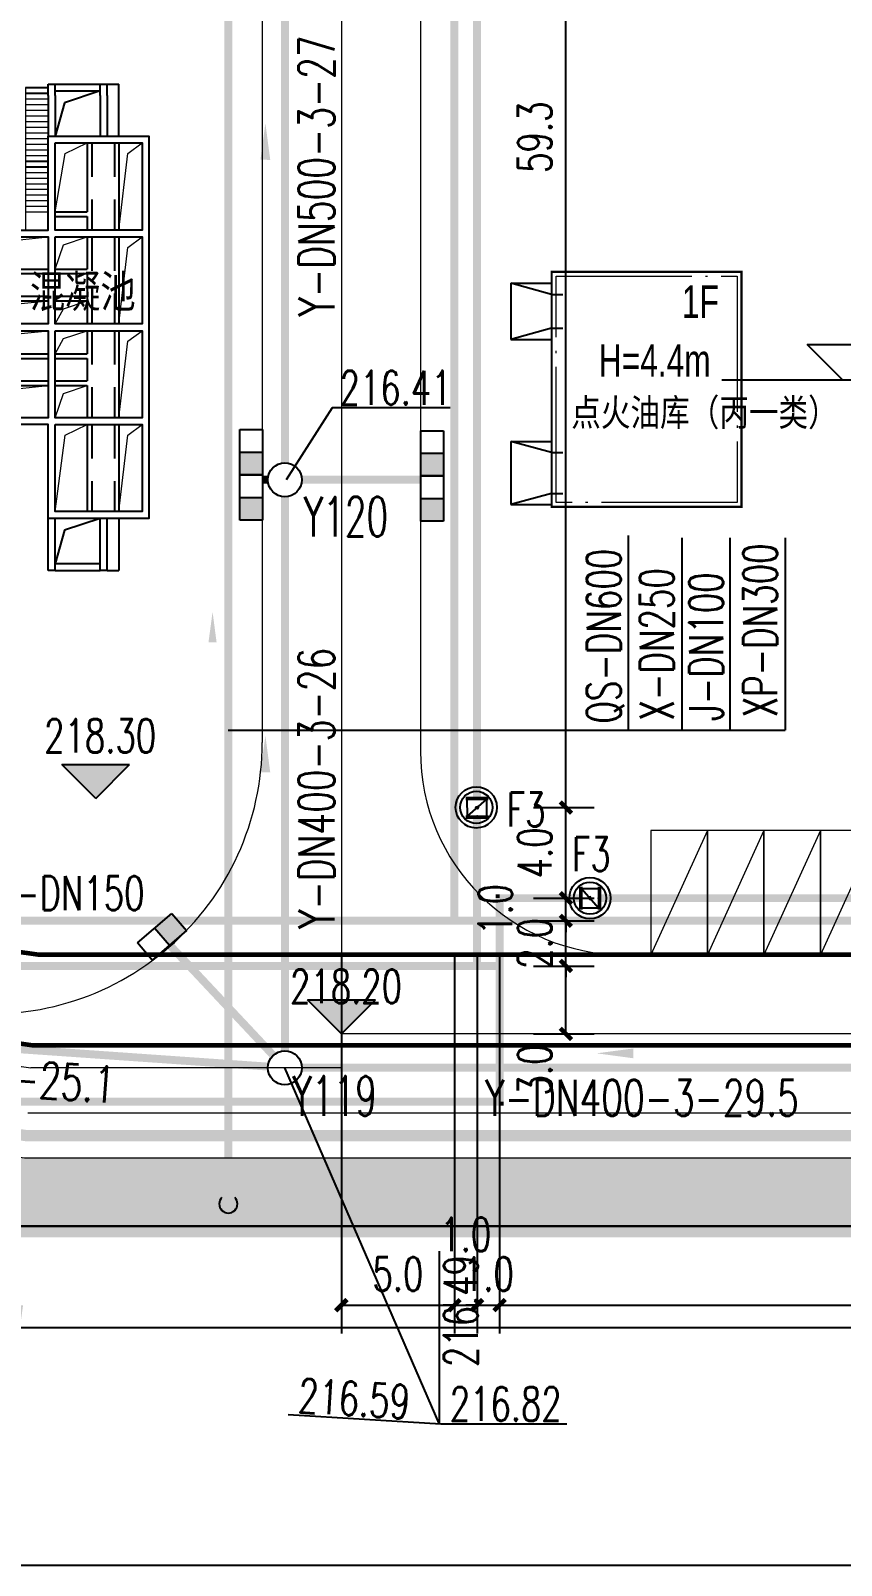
# Model space of a CAD drawing. Header units: metres. Extents: x 497246 to 997717, y 2998582 to 5998198.
# Drawn here: x 497678.2 to 497714, y 2998886.3 to 2998954.2 of the extents above; entities that cross this region are included whole.
import ezdxf
from ezdxf.enums import TextEntityAlignment as Align

# ---------------------------------------------------------------- set-up
doc = ezdxf.new("R2010")
doc.units = ezdxf.units.M
doc.header["$LTSCALE"] = 1000
for name, pattern in [('ACAD_ISO05W100', [34, 24, -3, 0.5, -3, 0.5, -3]), ('CONTINOUS', [0]), ('DASH', [0.35, 0.25, -0.1]), ('DASHDOT', [1, 0.5, -0.25, 0, -0.25]), ('DASHED', [19.05, 12.7, -6.35]), ('DOTE', [2.42, 2, -0.2, 0.02, -0.2]), ('L2', [5, 3, -2]), ('PHANTOM2', [31.75, 15.875, -3.175, 3.175, -3.175, 3.175, -3.175]), ('虚线', [2, 1, -1])]:
    doc.linetypes.add(name, pattern=pattern)
doc.layers.get('0').update_dxf_attribs({"linetype": 'CONTINUOUS'})
doc.layers.get('Defpoints').update_dxf_attribs({"linetype": 'CONTINUOUS'})
for name, color, linetype in [('0-设计车行道边线', 5, 'CONTINUOUS'), ('BEAM', 4, 'DASHED'), ('DIM', 3, 'CONTINUOUS'), ('DIM_ELEV', 3, 'CONTINUOUS'), ('EQUIP_给水', 30, 'CONTINUOUS'), ('PIPE-消防', 1, 'CONTINUOUS'), ('PIPE-给水', 3, 'CONTINUOUS'), ('PIPE-雨水', 4, 'CONTINUOUS'), ('PUB_TEXT', 7, 'CONTINUOUS'), ('RD-中线', 1, 'DASHDOT'), ('RD-侧石线', 5, 'CONTINUOUS'), ('RD-红线', 7, 'CONTINUOUS'), ('TEXT_雨水', 7, 'CONTINUOUS'), ('TWT_DIM', 3, 'CONTINUOUS'), ('TWT_雨水口', 4, 'CONTINUOUS'), ('VALVE_喷淋', 7, 'CONTINUOUS'), ('WELL_雨水', 4, 'CONTINUOUS'), ('剪力墙', 60, 'CONTINUOUS'), ('围墙', 6, 'FENCELINE2'), ('图例层', 7, 'CONTINUOUS'), ('建筑', 7, 'CONTINUOUS'), ('建筑门坡散水', 9, 'CONTINUOUS'), ('挡墙护坡', 5, 'CONTINUOUS'), ('文字', 255, 'CONTINUOUS'), ('用地边界', 7, 'CONTINUOUS'), ('红线', 1, 'PHANTOM2'), ('雨水标注', 100, 'CONTINUOUS')]:
    doc.layers.add(name, color=color, linetype=linetype)
for name, color, linetype, lineweight in [('1_RO_规划停车位', 35, 'CONTINUOUS', 13), ('2', 6, '虚线', 18), ('T停车位', 35, 'CONTINUOUS', 13), ('构筑物', 161, 'CONTINUOUS', 15), ('道路', 4, 'CONTINUOUS', 15), ('道路中线', 1, 'DOTE', 13)]:
    doc.layers.add(name, color=color, linetype=linetype, lineweight=lineweight)
doc.layers.add('建筑轴线', color=1, linetype='DOTE', lineweight=15, plot=False)
doc.styles.add('-黑体', font='simhei.ttf', dxfattribs={"width": 0.8})
doc.styles.add('_TCH_DIM', font='SIMPLEX', dxfattribs={"bigfont": 'GBCBIG'})
doc.styles.add('_TCH_DIM_T3', font='SIMPLEX', dxfattribs={"width": 0.705882, "bigfont": 'GBCBIG'})
doc.styles.add('_TWT_WELL', font='SIMPLEX', dxfattribs={"width": 0.8, "height": 3.5, "bigfont": 'HZTXT'})
doc.styles.add('HZTXT', font='txt', dxfattribs={"width": 0.7, "bigfont": 'HZTXT'})
doc.styles.get("Standard").update_dxf_attribs({"font": 'rs.shx', "bigfont": 'hztxt.shx'})
doc.styles.add('TG_LINETYPE', font='SIMPLEX', dxfattribs={"width": 0.8, "height": 3, "bigfont": 'HZTXT'})
doc.styles.add('亨利项目总图布置_2022_8_8_t3--03$0$亨利项目总图布置_2022_8_8_t3--02$0$CEC', font='ARIALN.TTF')
doc.linetypes.add('FENCELINE2', pattern='A,6.35,-2.54,[132,ltypeshp.shx,S=2.54,R=0,X=-2.54,Y=0],-2.54,25.4', length=36.83)
doc.linetypes.add('TG_J', pattern='A,2,-0.3,["J",TG_LINETYPE,S=0.1,R=0,X=-0.23,Y=-0.15],0', length=2.3)
doc.linetypes.add('TG_QS', pattern='A,3,-0.6,["QS",TG_LINETYPE,S=0.1,R=0,X=-0.52,Y=-0.15],0', length=3.6)
doc.linetypes.add('TG_X', pattern='A,3,-0.3,["X",TG_LINETYPE,S=0.1,R=0,X=-0.23,Y=-0.15],0', length=3.3)
doc.linetypes.add('TG_XP', pattern='A,3,-0.6,["XP",TG_LINETYPE,S=0.1,R=0,X=-0.6,Y=-0.2],0', length=3.6)
doc.linetypes.add('TG_Y', pattern='A,2,-0.3,["Y",TG_LINETYPE,S=0.1,R=0,X=-0.23,Y=-0.15],0', length=2.3)
doc.dimstyles.new('_TWT_ARCH&&1', dxfattribs={"dimtxt": 1.4875, "dimasz": 0.5, "dimexe": 1.25, "dimexo": 1.5, "dimgap": 0.63125, "dimtad": 1, "dimdec": 1, "dimzin": 0, "dimdsep": 46, "dimtxsty": '_TCH_DIM_T3', "dimblk": 'ARCHTICK', "dimcen": 0.09, "dimclrt": 7, "dimazin": 2, "dimtfac": 1, "dimtdec": 1, "dimtix": 1, "dimtmove": 2, "dimatfit": 3, "dimfxl": 1, "dimtolj": 1, "dimtzin": 0, "dimarcsym": 0})

# ---------------------------------------------------------------- blocks, each defined once
blk = doc.blocks.new('56YVFBNE345GH')
at = {"layer": '2'}
blk.add_line((975075, 4699), (976723, 4699), dxfattribs=at)
at = {"layer": 'BEAM', "linetype": 'CONTINOUS'}
for p, q in [((969308, 26199), (971308, 26199)), ((971908, 26499), (975908, 26499)), ((971908, 25899), (975908, 25899)), ((969308, 25699), (971308, 25699)), ((971308, 25499), (971308, 21899)), ((971908, 25499), (971908, 21899)), ((975908, 25499), (975908, 21899)), ((976508, 25499), (976508, 21899)), ((974758, 21299), (974758, 15199)), ((977558, 21299), (977558, 13599)), ((969308, 19699), (971308, 19699)), ((969308, 19199), (971308, 19199)), ((971908, 15199), (974758, 15199)), ((974758, 12999), (974758, 10149)), ((977558, 12999), (977558, 5299)), ((963608, 10149), (971308, 10149)), ((971908, 10149), (974758, 10149)), ((963608, 7349), (971308, 7349)), ((971908, 7349), (974758, 7349)), ((974758, 7349), (974758, 5299)), ((974758, 4699), (974758, 2649)), ((977558, 4699), (977558, -3001)), ((963608, 2649), (971308, 2649)), ((971908, 2649), (974758, 2649)), ((963608, -151), (971308, -151)), ((971908, -151), (974758, -151)), ((974758, -151), (974758, -3001)), ((974758, -3601), (974758, -11301)), ((977558, -3601), (977558, -11301)), ((971308, -15501), (971308, -11901)), ((971908, -15501), (971908, -11901)), ((975908, -15501), (975908, -11901)), ((976508, -15501), (976508, -11901)), ((971908, -15901), (975908, -15901)), ((971908, -16501), (975908, -16501))]:
    blk.add_line(p, q, dxfattribs=at)
at = {"layer": 'BEAM', "linetype": 'L2'}
for p, q in [((975158, 21299), (975158, 13599)), ((977158, 21299), (977158, 13599)), ((971908, 14799), (974758, 14799)), ((974758, 14799), (974758, 13599)), ((975158, 12999), (975158, 5299)), ((977158, 12999), (977158, 5299)), ((963608, 9749), (971308, 9749)), ((971908, 9749), (974758, 9749)), ((974758, 9749), (974758, 7749)), ((963608, 7749), (971308, 7749)), ((971908, 7749), (974758, 7749)), ((975158, 4699), (975158, -3001)), ((977158, 4699), (977158, -3001)), ((963608, 2249), (971308, 2249)), ((971908, 2249), (974758, 2249)), ((974758, 2249), (974758, 249)), ((963608, 249), (971308, 249)), ((971908, 249), (974758, 249)), ((975158, -3601), (975158, -11301)), ((977158, -3601), (977158, -11301))]:
    blk.add_line(p, q, dxfattribs=at)
at = {"layer": 'DIM', "color": 3, "linetype": 'Continuous'}
for p, q in [((975908, 25899), (972751, 24861)), ((972751, 24861), (971908, 21899)), ((975908, -11901), (972751, -12939)), ((972751, -12939), (971908, -15901))]:
    blk.add_line(p, q, dxfattribs=at)
at = {"layer": 'DIM', "color": 2, "linetype": 'Continuous'}
for p, q in [((976508, 26499), (977558, 26499)), ((977558, 21899), (977558, 26499)), ((977558, -11901), (977558, -16501)), ((976508, -16501), (977558, -16501))]:
    blk.add_line(p, q, dxfattribs=at)
at = {"layer": 'DIM', "color": 3, "linetype": 'Continuous'}
for points in [[(971308, 21899), (980208, 21899), (980208, -11901), (971308, -11901), (971308, -3601), (963008, -3601), (963008, 13599), (971308, 13599)], [(971908, 21299), (979608, 21299), (979608, 13599), (971908, 13599)], [(963608, 12999), (971308, 12999), (971308, 5299), (963608, 5299)], [(971908, 12999), (979608, 12999), (979608, 5299), (971908, 5299)], [(963608, 4699), (971308, 4699), (971308, -3001), (963608, -3001)], [(971908, 4699), (979608, 4699), (979608, -3001), (971908, -3001)], [(971908, -3601), (979608, -3601), (979608, -11301), (971908, -11301)]]:
    blk.add_lwpolyline(points, close=True, dxfattribs=at)
at = {"layer": '剪力墙', "color": 3}
for p, q in [((971308, 25499), (971308, 26499)), ((971308, 26499), (971908, 26499)), ((971908, 25499), (971908, 26499)), ((975908, 25499), (975908, 26499)), ((975908, 26499), (976508, 26499)), ((976508, 25499), (976508, 26499)), ((971308, -16501), (971308, -15501)), ((971908, -16501), (971908, -15501)), ((975908, -16501), (975908, -15501)), ((976508, -16501), (976508, -15501)), ((971908, -16501), (971308, -16501)), ((976508, -16501), (975908, -16501))]:
    blk.add_line(p, q, dxfattribs=at)
at = {"layer": '构筑物'}
for p, q in [((969308, 26199), (969308, 13599)), ((969308, 25199), (971308, 25199)), ((969308, 24699), (971308, 24699)), ((969308, 24199), (971308, 24199)), ((969308, 23699), (971308, 23699)), ((969308, 23199), (971308, 23199)), ((969308, 22699), (971308, 22699)), ((969308, 22199), (971308, 22199)), ((971308, 21899), (971308, 20032)), ((969308, 21699), (971308, 21699)), ((969308, 21199), (971308, 21199)), ((969308, 20699), (971308, 20699)), ((969308, 20199), (971308, 20199)), ((971308, 13599), (971308, 20032)), ((969308, 18699), (971308, 18699)), ((969308, 18199), (971308, 18199)), ((969308, 17699), (971308, 17699)), ((969308, 17199), (971308, 17199)), ((969308, 16699), (971308, 16699)), ((969308, 16199), (971308, 16199)), ((969308, 15699), (971308, 15699)), ((969308, 15199), (971308, 15199)), ((969308, 15199), (971308, 15199)), ((963008, -3601), (963008, 5299)), ((974758, 4699), (977558, 4699)), ((971908, 1479), (971908, -166)), ((971308, -3601), (963008, -3601)), ((969308, -3601), (971308, -3601)), ((969408, -3601), (971308, -3601)), ((971308, -11901), (971308, -3601)), ((980208, -11901), (971308, -11901))]:
    blk.add_line(p, q, dxfattribs=at)
at = {"layer": '构筑物', "color": 7}
for p, q in [((972791, 20357), (974758, 21299)), ((978358, 20357), (979608, 21299)), ((971908, 15199), (972791, 20357)), ((977558, 13599), (978358, 20357)), ((963608, 10149), (964369, 12294)), ((964369, 12294), (971308, 12999)), ((971908, 10149), (972669, 12294)), ((972669, 12294), (974758, 12999)), ((978358, 12057), (979608, 12999)), ((977558, 5299), (978358, 12057)), ((964369, 6644), (971308, 7349)), ((972669, 6644), (974758, 7349)), ((963608, 5299), (964369, 6644)), ((971908, 5299), (972669, 6644)), ((964369, 3994), (971308, 4699)), ((972669, 3994), (974758, 4699)), ((978358, 3757), (979608, 4699)), ((963608, 2649), (964369, 3994)), ((971908, 2649), (972669, 3994)), ((977558, -3001), (978358, 3757)), ((963608, -3001), (964369, -856)), ((964369, -856), (971308, -151)), ((971908, -3001), (972669, -856)), ((972669, -856), (974758, -151)), ((972791, -4543), (974758, -3601)), ((978358, -4543), (979608, -3601)), ((971908, -11301), (972791, -4543)), ((977558, -11301), (978358, -4543))]:
    blk.add_line(p, q, dxfattribs=at)
at = {"layer": '构筑物'}
blk.add_lwpolyline([(971308, 13599), (963008, 13599), (963008, 4699)], dxfattribs=at)
blk = doc.blocks.new('chewei')
at = {"layer": '1_RO_规划停车位'}
blk.add_line((152.979, -11.011), (155.479, -16.511), dxfattribs=at)
blk.add_lwpolyline([(152.979, -11.011), (155.479, -11.011), (155.479, -16.511), (152.979, -16.511)], close=True, dxfattribs=at)
blk = doc.blocks.new('$VALVE$00000316')
for p, q in [((-125, 72), (125, -72)), ((-125, 72), (-125, -72)), ((-125, 72), (125, 72)), ((125, 72), (125, -72)), ((-125, -72), (125, -72))]:
    blk.add_line(p, q)
at = {"const_width": 21.1}
blk.add_lwpolyline([(-11, 0, 1), (11, 0, 1)], format="xyb", close=True, dxfattribs=at)
for p in [(-125, 0), (125, 0)]:
    blk.add_point(p)
at = {"color": 7, "flags": 9}
for tag in ['XSIZE', 'YSIZE']:
    blk.add_attdef(tag, (0, 0), '', height=0.5, dxfattribs=at)
blk = doc.blocks.new('_ArchTick')
at = {"color": 0, "linetype": 'ByBlock', "const_width": 0.4}
blk.add_lwpolyline([(-0.5, -0.5), (0.5, 0.5)], dxfattribs=at)
blk = doc.blocks.new('*D427')
at = {"layer": 'Defpoints', "color": 0, "transparency": 16777216}
for p in [(497698.917, 2998912.833), (497701.847, 2998912.833), (497698.917, 2998909.833)]:
    blk.add_point(p, dxfattribs=at)
at = {"layer": 'TWT_DIM', "color": 0, "lineweight": -2, "transparency": 16777216}
for p, q in [((497700.417, 2998912.833), (497703.097, 2998912.833)), ((497701.847, 2998909.833), (497701.847, 2998912.833)), ((497700.417, 2998909.833), (497703.097, 2998909.833))]:
    blk.add_line(p, q, dxfattribs=at)
at = {"layer": 'TWT_DIM', "color": 0, "lineweight": -2, "transparency": 16777216, "xscale": 0.5, "yscale": 0.5, "zscale": 0.5}
for p, rotation in [((497701.847, 2998912.833), 90), ((497701.847, 2998909.833), 270)]:
    blk.add_blockref('_ArchTick', p, dxfattribs=dict(at, rotation=rotation))
at = {"layer": 'TWT_DIM', "color": 7, "transparency": 16777216, "insert": (497700.472, 2998908.233), "char_height": 1.4875, "attachment_point": 5, "rotation": 90, "style": '_TCH_DIM_T3'}
blk.add_mtext('\\A1;3.0', dxfattribs=at)
blk = doc.blocks.new('*D428')
at = {"layer": 'Defpoints', "color": 0, "transparency": 16777216}
for p in [(497698.917, 2998914.833), (497701.847, 2998914.833), (497698.917, 2998912.833)]:
    blk.add_point(p, dxfattribs=at)
at = {"layer": 'TWT_DIM', "color": 0, "lineweight": -2, "transparency": 16777216}
for p, q in [((497701.847, 2998914.833), (497701.847, 2998915.333)), ((497700.417, 2998914.833), (497703.097, 2998914.833)), ((497701.847, 2998912.833), (497701.847, 2998914.833)), ((497700.417, 2998912.833), (497703.097, 2998912.833)), ((497701.847, 2998912.833), (497701.847, 2998912.333))]:
    blk.add_line(p, q, dxfattribs=at)
at = {"layer": 'TWT_DIM', "color": 0, "lineweight": -2, "transparency": 16777216, "xscale": 0.5, "yscale": 0.5, "zscale": 0.5}
for p, rotation in [((497701.847, 2998914.833), 270), ((497701.847, 2998912.833), 90)]:
    blk.add_blockref('_ArchTick', p, dxfattribs=dict(at, rotation=rotation))
at = {"layer": 'TWT_DIM', "color": 7, "transparency": 16777216, "insert": (497700.472, 2998913.833), "char_height": 1.4875, "attachment_point": 5, "rotation": 90, "style": '_TCH_DIM_T3'}
blk.add_mtext('\\A1;2.0', dxfattribs=at)
blk = doc.blocks.new('*D429')
at = {"layer": 'Defpoints', "color": 0, "transparency": 16777216}
for p in [(497698.917, 2998915.833), (497701.847, 2998915.833), (497698.917, 2998914.833)]:
    blk.add_point(p, dxfattribs=at)
at = {"layer": 'TWT_DIM', "color": 0, "lineweight": -2, "transparency": 16777216}
for p, q in [((497700.417, 2998915.833), (497703.097, 2998915.833)), ((497701.847, 2998915.833), (497701.847, 2998916.333)), ((497701.847, 2998914.833), (497701.847, 2998915.833)), ((497700.417, 2998914.833), (497703.097, 2998914.833)), ((497701.847, 2998914.833), (497701.847, 2998914.333))]:
    blk.add_line(p, q, dxfattribs=at)
at = {"layer": 'TWT_DIM', "color": 0, "lineweight": -2, "transparency": 16777216, "xscale": 0.5, "yscale": 0.5, "zscale": 0.5}
for p, rotation in [((497701.847, 2998915.833), 270), ((497701.847, 2998914.833), 90)]:
    blk.add_blockref('_ArchTick', p, dxfattribs=dict(at, rotation=rotation))
at = {"layer": 'TWT_DIM', "color": 7, "transparency": 16777216, "insert": (497698.722, 2998915.333), "char_height": 1.4875, "attachment_point": 5, "rotation": 90, "style": '_TCH_DIM_T3'}
blk.add_mtext('\\A1;1.0', dxfattribs=at)
blk = doc.blocks.new('*D430')
at = {"layer": 'Defpoints', "color": 0, "transparency": 16777216}
for p in [(497698.917, 2998919.835), (497701.847, 2998919.835), (497698.917, 2998915.833)]:
    blk.add_point(p, dxfattribs=at)
at = {"layer": 'TWT_DIM', "color": 0, "lineweight": -2, "transparency": 16777216}
for p, q in [((497700.417, 2998919.835), (497703.097, 2998919.835)), ((497701.847, 2998915.833), (497701.847, 2998919.835)), ((497700.417, 2998915.833), (497703.097, 2998915.833))]:
    blk.add_line(p, q, dxfattribs=at)
at = {"layer": 'TWT_DIM', "color": 0, "lineweight": -2, "transparency": 16777216, "xscale": 0.5, "yscale": 0.5, "zscale": 0.5}
for p, rotation in [((497701.847, 2998919.835), 90), ((497701.847, 2998915.833), 270)]:
    blk.add_blockref('_ArchTick', p, dxfattribs=dict(at, rotation=rotation))
at = {"layer": 'TWT_DIM', "color": 7, "transparency": 16777216, "insert": (497700.472, 2998917.834), "char_height": 1.4875, "attachment_point": 5, "rotation": 90, "style": '_TCH_DIM_T3'}
blk.add_mtext('\\A1;4.0', dxfattribs=at)
blk = doc.blocks.new('*D431')
at = {"layer": 'Defpoints', "color": 0, "transparency": 16777216}
for p in [(497698.917, 2998979.13), (497701.847, 2998979.13), (497698.917, 2998919.835)]:
    blk.add_point(p, dxfattribs=at)
at = {"layer": 'TWT_DIM', "color": 0, "lineweight": -2, "transparency": 16777216}
for p, q in [((497700.417, 2998979.13), (497703.097, 2998979.13)), ((497701.847, 2998919.835), (497701.847, 2998979.13)), ((497700.417, 2998919.835), (497703.097, 2998919.835))]:
    blk.add_line(p, q, dxfattribs=at)
at = {"layer": 'TWT_DIM', "color": 0, "lineweight": -2, "transparency": 16777216, "xscale": 0.5, "yscale": 0.5, "zscale": 0.5}
for p, rotation in [((497701.847, 2998979.13), 90), ((497701.847, 2998919.835), 270)]:
    blk.add_blockref('_ArchTick', p, dxfattribs=dict(at, rotation=rotation))
at = {"layer": 'TWT_DIM', "color": 7, "transparency": 16777216, "insert": (497700.472, 2998949.483), "char_height": 1.4875, "attachment_point": 5, "rotation": 90, "style": '_TCH_DIM_T3'}
blk.add_mtext('\\A1;59.3', dxfattribs=at)
blk = doc.blocks.new('*D441')
at = {"layer": 'Defpoints', "color": 0, "transparency": 16777216}
for p in [(497698.917, 2998914.833), (497746.708, 2998914.833), (497746.708, 2998897.837)]:
    blk.add_point(p, dxfattribs=at)
at = {"layer": 'TWT_DIM', "color": 0, "lineweight": -2, "transparency": 16777216}
for p, q in [((497698.917, 2998913.333), (497698.917, 2998896.587)), ((497746.708, 2998913.333), (497746.708, 2998896.587)), ((497698.917, 2998897.837), (497746.708, 2998897.837))]:
    blk.add_line(p, q, dxfattribs=at)
at = {"layer": 'TWT_DIM', "color": 0, "lineweight": -2, "transparency": 16777216, "xscale": 0.5, "yscale": 0.5, "zscale": 0.5, "rotation": 180}
blk.add_blockref('_ArchTick', (497698.917, 2998897.837), dxfattribs=at)
at = {"layer": 'TWT_DIM', "color": 0, "lineweight": -2, "transparency": 16777216, "xscale": 0.5, "yscale": 0.5, "zscale": 0.5}
blk.add_blockref('_ArchTick', (497746.708, 2998897.837), dxfattribs=at)
at = {"layer": 'TWT_DIM', "color": 7, "transparency": 16777216, "insert": (497722.813, 2998899.212), "char_height": 1.4875, "attachment_point": 5, "style": '_TCH_DIM_T3'}
blk.add_mtext('\\A1;47.8', dxfattribs=at)
blk = doc.blocks.new('*D442')
at = {"layer": 'Defpoints', "color": 0, "transparency": 16777216}
for p in [(497697.917, 2998914.833), (497698.917, 2998914.833), (497698.917, 2998897.837)]:
    blk.add_point(p, dxfattribs=at)
at = {"layer": 'TWT_DIM', "color": 0, "lineweight": -2, "transparency": 16777216}
for p, q in [((497697.917, 2998913.333), (497697.917, 2998896.587)), ((497698.917, 2998913.333), (497698.917, 2998896.587)), ((497697.917, 2998897.837), (497697.417, 2998897.837)), ((497697.917, 2998897.837), (497698.917, 2998897.837)), ((497698.917, 2998897.837), (497699.417, 2998897.837))]:
    blk.add_line(p, q, dxfattribs=at)
at = {"layer": 'TWT_DIM', "color": 0, "lineweight": -2, "transparency": 16777216, "xscale": 0.5, "yscale": 0.5, "zscale": 0.5}
blk.add_blockref('_ArchTick', (497697.917, 2998897.837), dxfattribs=at)
at = {"layer": 'TWT_DIM', "color": 0, "lineweight": -2, "transparency": 16777216, "xscale": 0.5, "yscale": 0.5, "zscale": 0.5, "rotation": 180}
blk.add_blockref('_ArchTick', (497698.917, 2998897.837), dxfattribs=at)
at = {"layer": 'TWT_DIM', "color": 7, "transparency": 16777216, "insert": (497698.417, 2998899.212), "char_height": 1.4875, "attachment_point": 5, "style": '_TCH_DIM_T3'}
blk.add_mtext('\\A1;1.0', dxfattribs=at)
blk = doc.blocks.new('*D443')
at = {"layer": 'Defpoints', "color": 0, "transparency": 16777216}
for p in [(497696.915, 2998914.833), (497697.917, 2998914.833), (497697.917, 2998897.837)]:
    blk.add_point(p, dxfattribs=at)
at = {"layer": 'TWT_DIM', "color": 0, "lineweight": -2, "transparency": 16777216}
for p, q in [((497696.915, 2998913.333), (497696.915, 2998896.587)), ((497697.917, 2998913.333), (497697.917, 2998896.587)), ((497696.915, 2998897.837), (497696.415, 2998897.837)), ((497696.915, 2998897.837), (497697.917, 2998897.837)), ((497697.917, 2998897.837), (497698.417, 2998897.837))]:
    blk.add_line(p, q, dxfattribs=at)
at = {"layer": 'TWT_DIM', "color": 0, "lineweight": -2, "transparency": 16777216, "xscale": 0.5, "yscale": 0.5, "zscale": 0.5}
blk.add_blockref('_ArchTick', (497696.915, 2998897.837), dxfattribs=at)
at = {"layer": 'TWT_DIM', "color": 0, "lineweight": -2, "transparency": 16777216, "xscale": 0.5, "yscale": 0.5, "zscale": 0.5, "rotation": 180}
blk.add_blockref('_ArchTick', (497697.917, 2998897.837), dxfattribs=at)
at = {"layer": 'TWT_DIM', "color": 7, "transparency": 16777216, "insert": (497697.416, 2998900.962), "char_height": 1.4875, "attachment_point": 5, "style": '_TCH_DIM_T3'}
blk.add_mtext('\\A1;1.0', dxfattribs=at)
blk = doc.blocks.new('*D444')
at = {"layer": 'Defpoints', "color": 0, "transparency": 16777216}
for p in [(497691.915, 2998914.833), (497696.915, 2998914.833), (497696.915, 2998897.837)]:
    blk.add_point(p, dxfattribs=at)
at = {"layer": 'TWT_DIM', "color": 0, "lineweight": -2, "transparency": 16777216}
for p, q in [((497691.915, 2998913.333), (497691.915, 2998896.587)), ((497696.915, 2998913.333), (497696.915, 2998896.587)), ((497691.915, 2998897.837), (497696.915, 2998897.837))]:
    blk.add_line(p, q, dxfattribs=at)
at = {"layer": 'TWT_DIM', "color": 0, "lineweight": -2, "transparency": 16777216, "xscale": 0.5, "yscale": 0.5, "zscale": 0.5, "rotation": 180}
blk.add_blockref('_ArchTick', (497691.915, 2998897.837), dxfattribs=at)
at = {"layer": 'TWT_DIM', "color": 0, "lineweight": -2, "transparency": 16777216, "xscale": 0.5, "yscale": 0.5, "zscale": 0.5}
blk.add_blockref('_ArchTick', (497696.915, 2998897.837), dxfattribs=at)
at = {"layer": 'TWT_DIM', "color": 7, "transparency": 16777216, "insert": (497694.415, 2998899.212), "char_height": 1.4875, "attachment_point": 5, "style": '_TCH_DIM_T3'}
blk.add_mtext('\\A1;5.0', dxfattribs=at)
blk = doc.blocks.new('$TwtSys$00000187')
blk.add_circle((0, 0), 0.5)
blk = doc.blocks.new('$TwtSys$00000424')
for p, q in [((-500, 250), (500, 250)), ((-500, -250), (-500, 250)), ((0, -250), (0, 250)), ((500, 250), (500, -250)), ((500, -250), (-500, -250))]:
    blk.add_line(p, q)
blk.add_solid([(0, 250), (500, 250), (0, -250), (500, -250)])
blk = doc.blocks.new('$TwtSys$00000425')
for p, q in [((-1000, -250), (-1000, 250)), ((-1000, 250), (0, 250)), ((-500, -250), (-500, 250)), ((0, 250), (1000, 250)), ((0, 250), (0, -250)), ((0, -250), (0, 250)), ((500, -250), (500, 250)), ((1000, 250), (1000, -250)), ((0, -250), (-1000, -250)), ((1000, -250), (0, -250))]:
    blk.add_line(p, q)
for points in [[(-500, 250), (0, 250), (-500, -250), (0, -250)], [(500, 250), (1000, 250), (500, -250), (1000, -250)]]:
    blk.add_solid(points)

msp = doc.modelspace()

# ---------------------------------------------------------------- hatches: boundary and pattern name
at = {"layer": 'DIM_ELEV'}
for points in [[(497681.048, 2998920.242), (497679.548, 2998921.742), (497682.548, 2998921.742)], [(497691.921, 2998909.834), (497690.421, 2998911.334), (497693.421, 2998911.334)]]:
    msp.add_hatch(color=0, dxfattribs=at).paths.add_polyline_path(points)
at = {"layer": 'PIPE-给水', "linetype": 'TG_J'}
for points in [[(497698.917, 2998915.833), (497698.917, 2998916.008), (497698.742, 2998916.008)], [(497698.917, 2998915.833), (497698.742, 2998915.833), (497698.742, 2998916.008)], [(497698.917, 2998906.83), (497698.917, 2998906.655), (497699.092, 2998906.655)], [(497698.917, 2998906.83), (497699.092, 2998906.83), (497699.092, 2998906.655)]]:
    msp.add_hatch(color=80, dxfattribs=at).paths.add_polyline_path(points)
at = {"layer": '挡墙护坡', "linetype": 'Continuous'}
h = msp.add_hatch(dxfattribs=at)
h.set_pattern_fill('ANSI33', color=256, style=0)
h.set_pattern_definition([(45, (-861.717, 0), (-2.2450640303, 2.2450640303), []), (45, (-859.472, 0), (-2.2450640303, 2.2450640303), [1.5875, -0.79375])])
edge = h.paths.add_edge_path()
edge.add_line((497928.516, 2998901.333), (497928.516, 2998904.333))
edge.add_line((497928.516, 2998904.333), (497677.906, 2998904.333))
edge.add_line((497677.906, 2998904.333), (497652.906, 2998907.833))
edge.add_line((497652.906, 2998907.833), (497585.758, 2998907.833))
edge.add_line((497585.758, 2998907.833), (497584.114, 2998907.908))
edge.add_line((497584.114, 2998907.908), (497583.086, 2998908.033))
edge.add_arc((497585.689, 2998924.833), 17, 179.99144, 261.19191, ccw=False)
edge.add_line((497568.689, 2998924.835), (497568.608, 2998970.517))
edge.add_line((497568.608, 2998970.517), (497565.063, 2998995.51))
edge.add_line((497565.063, 2998995.51), (497564.955, 2999056.413))
edge.add_line((497564.955, 2999056.413), (497561.955, 2999056.408))
edge.add_line((497561.955, 2999056.408), (497562.064, 2998995.296))
edge.add_line((497562.064, 2998995.296), (497565.608, 2998970.302))
edge.add_line((497565.608, 2998970.302), (497565.689, 2998924.833))
edge.add_arc((497585.689, 2998924.833), 20, 180.00007, 261.33693)
edge.add_line((497582.677, 2998905.061), (497583.864, 2998904.916))
edge.add_line((497583.864, 2998904.916), (497585.689, 2998904.833))
edge.add_line((497585.689, 2998904.833), (497652.697, 2998904.833))
edge.add_line((497652.697, 2998904.833), (497677.697, 2998901.333))
edge.add_line((497677.697, 2998901.333), (497928.516, 2998901.333))

# ---------------------------------------------------------------- linework, layer by layer
at = {"layer": '0-设计车行道边线', "linetype": 'Continuous'}
msp.add_line((497684.159, 2998896.833), (497682.092, 2998896.833), dxfattribs=at)
at = {"layer": 'DIM_ELEV', "color": 0}
for p, q in [((497714.099, 2998938.739), (497712.524, 2998940.314)), ((497712.524, 2998940.314), (497722.955, 2998940.314)), ((497715.651, 2998938.739), (497708.745, 2998938.739)), ((497681.048, 2998920.242), (497679.548, 2998921.742)), ((497679.548, 2998921.742), (497682.548, 2998921.742)), ((497681.048, 2998920.242), (497682.548, 2998921.742)), ((497691.921, 2998909.834), (497690.421, 2998911.334)), ((497690.421, 2998911.334), (497693.421, 2998911.334)), ((497691.921, 2998909.834), (497693.421, 2998911.334))]:
    msp.add_line(p, q, dxfattribs=at)
at = {"layer": 'EQUIP_给水', "color": 6, "linetype": 'ByBlock'}
msp.add_lwpolyline([(497686.214, 2998924.754, 0, 0, 0), (497686.219, 2998928.49, 0, 0.36, 0), (497686.217, 2998927.14, 0, 0, 0)], format="xyseb", dxfattribs=at)
at = {"layer": 'PIPE-消防', "color": 70, "linetype": 'ByBlock'}
for p, q in [((497704.607, 2998931.871), (497704.607, 2998923.259)), ((497686.915, 2998923.259), (497711.54, 2998923.259))]:
    msp.add_line(p, q, dxfattribs=at)
at = {"layer": 'PIPE-消防', "linetype": 'TG_X', "ltscale": 0.004, "const_width": 0.35}
msp.add_lwpolyline([(497696.915, 2998914.833), (497696.915, 2998968.116)], dxfattribs=at)
at = {"layer": 'PIPE-消防', "linetype": 'TG_X', "ltscale": 0.005, "const_width": 0.35}
for points in [[(497672.108, 2998914.833), (497696.915, 2998914.833)], [(497696.915, 2998914.833), (497746.054, 2998914.833)]]:
    msp.add_lwpolyline(points, dxfattribs=at)
at = {"layer": 'PIPE-给水', "color": 70, "linetype": 'ByBlock'}
for p, q in [((497706.971, 2998931.773), (497706.971, 2998923.259)), ((497709.091, 2998931.773), (497709.091, 2998923.259)), ((497711.54, 2998931.773), (497711.54, 2998923.259))]:
    msp.add_line(p, q, dxfattribs=at)
at = {"layer": 'PIPE-给水', "color": 80, "linetype": 'TG_J', "ltscale": 0.004, "const_width": 0.35}
for points in [[(497697.917, 2998920.285), (497697.917, 2999071.333)], [(497697.917, 2998912.833), (497697.917, 2998919.385)], [(497698.917, 2998915.833), (497702.462, 2998915.833)], [(497698.917, 2998912.833), (497698.917, 2998915.833)], [(497703.362, 2998915.833), (497808.515, 2998915.833)], [(497618.892, 2998912.833), (497686.915, 2998912.833)], [(497686.915, 2998912.833), (497697.917, 2998912.833)], [(497697.917, 2998912.833), (497698.917, 2998912.833)], [(497698.917, 2998906.83), (497698.917, 2998912.833)], [(497674.494, 2998906.83), (497698.917, 2998906.83)]]:
    msp.add_lwpolyline(points, dxfattribs=at)
at = {"layer": 'PIPE-给水', "color": 113, "linetype": 'TG_QS', "ltscale": 0.0025, "const_width": 0.35}
for points in [[(497686.915, 2998912.833), (497686.915, 2999036.339)], [(497686.915, 2998906.333), (497686.915, 2998912.833)], [(497655.247, 2998906.495), (497686.539, 2998902.425)], [(497686.915, 2998902.311), (497686.915, 2998906.333)]]:
    msp.add_lwpolyline(points, dxfattribs=at)
at = {"layer": 'PIPE-给水', "color": 113, "linetype": 'TG_QS'}
msp.add_arc((497686.915, 2998902.311), 0.4, 135, 45, dxfattribs=at)
at = {"layer": 'PIPE-雨水', "color": 0, "linetype": 'TG_Y', "ltscale": 0.005, "const_width": 0.35}
for points in [[(497689.417, 2998935.083), (497689.417, 2998960.583)], [(497689.417, 2998909.083), (497689.417, 2998933.583)], [(497665.166, 2998910.025), (497688.669, 2998908.385)], [(497690.167, 2998908.333), (497718.165, 2998908.333)]]:
    msp.add_lwpolyline(points, dxfattribs=at)
at = {"layer": 'PIPE-雨水', "color": 70, "linetype": 'ByBlock'}
for points in [[(497688.549, 2998945.618, 0, 0, 0), (497688.555, 2998950.101, 0, 0.432, 0), (497688.553, 2998948.481, 0, 0, 0)], [(497688.549, 2998918.536, 0, 0, 0), (497688.555, 2998923.019, 0, 0.432, 0), (497688.553, 2998921.399, 0, 0, 0)], [(497707.689, 2998908.965, 0, 0, 0), (497703.206, 2998908.972, 0, 0.432, 0), (497704.826, 2998908.97, 0, 0, 0)]]:
    msp.add_lwpolyline(points, format="xyseb", dxfattribs=at)
at = {"layer": 'PIPE-雨水', "color": 0, "linetype": 'TG_Y', "ltscale": 0.0025, "const_width": 0.35}
for points in [[(497688.415, 2998934.333), (497688.667, 2998934.333)], [(497690.167, 2998934.333), (497695.415, 2998934.333)]]:
    msp.add_lwpolyline(points, dxfattribs=at)
at = {"layer": 'PIPE-雨水', "color": 0, "ltscale": 0.005, "const_width": 0.35}
msp.add_lwpolyline([(497688.904, 2998908.88), (497684.323, 2998913.76)], dxfattribs=at)
at = {"layer": 'RD-中线', "color": 6, "linetype": 'DASHDOT', "ltscale": 80}
msp.add_line((497308.302, 2998886.333), (498013.126, 2998886.333), dxfattribs=at)
msp.add_line((497308.302, 2998886.333), (498013.126, 2998886.333), dxfattribs=at)
at = {"layer": 'RD-侧石线', "color": 5, "ltscale": 0.1}
msp.add_line((498034.802, 2998896.83), (497677.697, 2998896.833), dxfattribs=at)
at = {"layer": 'RD-红线', "ltscale": 0.1}
msp.add_lwpolyline([(497999.361, 2998901.333), (497677.697, 2998901.333), (497652.697, 2998904.833), (497585.689, 2998904.833), (497583.864, 2998904.916), (497582.677, 2998905.061)], dxfattribs=at)
at = {"layer": 'VALVE_喷淋', "linetype": 'Continuous'}
for p, q in [((497697.414, 2998920.282), (497698.414, 2998920.289)), ((497697.414, 2998920.282), (497698.414, 2998920.289)), ((497697.415, 2998920.207), (497698.415, 2998920.214)), ((497697.415, 2998920.207), (497698.415, 2998920.214)), ((497697.42, 2998919.457), (497698.42, 2998919.464)), ((497697.42, 2998919.457), (497698.42, 2998919.464)), ((497697.42, 2998919.382), (497698.42, 2998919.388)), ((497697.42, 2998919.382), (497698.42, 2998919.388)), ((497702.46, 2998916.331), (497702.463, 2998915.331)), ((497702.535, 2998916.331), (497702.539, 2998915.331)), ((497703.285, 2998916.334), (497703.289, 2998915.334)), ((497703.36, 2998916.334), (497703.364, 2998915.334))]:
    msp.add_line(p, q, dxfattribs=at)
for centre, radius in [((497697.884, 2998919.847), 0.913), ((497697.884, 2998919.847), 0.913), ((497697.884, 2998919.847), 0.713), ((497697.884, 2998919.847), 0.713), ((497702.912, 2998915.833), 0.913), ((497702.912, 2998915.833), 0.913), ((497702.912, 2998915.833), 0.713), ((497702.912, 2998915.833), 0.713)]:
    msp.add_circle(centre, radius, dxfattribs=at)
at = {"layer": '围墙', "ltscale": 0.3, "const_width": 0.5, "flags": 128}
msp.add_lwpolyline([(497929.516, 2998905.333), (497677.976, 2998905.333), (497652.976, 2998908.833), (497585.781, 2998908.833), (497584.198, 2998908.905), (497583.224, 2998909.024, -0.369647), (497569.689, 2998924.836), (497569.608, 2998970.588), (497566.063, 2998995.582), (497565.953, 2999057.415)], format="xyb", dxfattribs=at)
at = {"layer": '图例层', "color": 11, "linetype": 'DASH', "ltscale": 20, "const_width": 0.2, "flags": 128}
msp.add_lwpolyline([(497987.67, 2998913.333), (497678.533, 2998913.333), (497653.533, 2998916.833), (497587.065, 2998916.833)], dxfattribs=at)
at = {"layer": '图例层', "color": 1, "linetype": 'DASHED', "ltscale": 0.5, "const_width": 0.2}
msp.add_lwpolyline([(497990.959, 2998909.326), (497678.255, 2998909.326), (497653.255, 2998912.826), (497586.547, 2998912.826)], dxfattribs=at)
at = {"layer": '图例层', "color": 253, "const_width": 2, "flags": 128}
msp.add_lwpolyline([(497677.697, 2998896.833), (497652.697, 2998900.333), (497582.697, 2998900.333)], dxfattribs=at)
at = {"layer": '建筑', "linetype": 'Continuous', "const_width": 0.1}
msp.add_lwpolyline([(497709.617, 2998933.133), (497701.217, 2998933.133), (497701.217, 2998943.533), (497709.617, 2998943.533)], close=True, dxfattribs=at)
at = {"layer": '建筑轴线', "ltscale": 0.003}
msp.add_lwpolyline([(497709.417, 2998933.333), (497701.417, 2998933.333), (497701.417, 2998943.333), (497709.417, 2998943.333)], close=True, dxfattribs=at)
at = {"layer": '建筑门坡散水', "linetype": 'Continuous'}
for p, q in [((497701.217, 2998942.533), (497699.417, 2998943.033)), ((497699.417, 2998943.033), (497701.217, 2998943.033)), ((497699.417, 2998943.033), (497699.417, 2998940.533)), ((497701.217, 2998942.533), (497701.717, 2998942.533)), ((497701.217, 2998941.033), (497699.417, 2998940.533)), ((497701.217, 2998941.033), (497701.717, 2998941.033)), ((497699.417, 2998940.533), (497701.217, 2998940.533)), ((497699.417, 2998936.033), (497699.417, 2998933.233)), ((497701.217, 2998935.533), (497699.417, 2998936.033)), ((497699.417, 2998936.033), (497701.217, 2998936.033)), ((497701.217, 2998935.533), (497701.717, 2998935.533)), ((497701.217, 2998933.733), (497699.417, 2998933.233)), ((497701.217, 2998933.733), (497701.717, 2998933.733)), ((497699.417, 2998933.233), (497701.217, 2998933.233))]:
    msp.add_line(p, q, dxfattribs=at)
at = {"layer": '挡墙护坡', "lineweight": 0, "ltscale": 0.2}
msp.add_lwpolyline([(497928.516, 2998901.333), (497928.516, 2998904.333), (497677.906, 2998904.333), (497652.906, 2998907.833), (497585.758, 2998907.833), (497584.114, 2998907.908), (497583.086, 2998908.033, -0.369914), (497568.689, 2998924.835), (497568.608, 2998970.517), (497565.063, 2998995.51), (497564.955, 2999056.413), (497561.955, 2999056.408), (497562.064, 2998995.296), (497565.608, 2998970.302), (497565.689, 2998924.833, 0.37059), (497582.677, 2998905.061), (497583.864, 2998904.916), (497585.689, 2998904.833), (497652.697, 2998904.833), (497677.697, 2998901.333)], format="xyb", close=True, dxfattribs=at)
at = {"layer": '用地边界', "color": 0}
msp.add_lwpolyline([(498074.583, 2999254.333), (497579.168, 2999254.333, 0.414214), (497559.168, 2999234.333), (497559.218, 2999232.918, -0.017235), (497561.765, 2999162.668), (497562.064, 2998995.296), (497565.608, 2998970.302), (497565.689, 2998924.833, 0.37059), (497582.677, 2998905.061), (497583.864, 2998904.916), (497585.689, 2998904.833), (497652.697, 2998904.833), (497677.697, 2998901.333), (498034.802, 2998901.333)], format="xyb", dxfattribs=at)
at = {"layer": '红线', "color": 1, "linetype": 'ACAD_ISO05W100', "flags": 128}
for const_width in [1, 1, 1, 1, 0.7, 0.7, 0.7, 0.7]:
    msp.add_lwpolyline([(497971.728, 2999254.333), (497978.431, 2999158.941), (497984.025, 2999129.26), (497991.442, 2999023.723), (497990.053, 2998993.552), (497996.533, 2998901.333), (497677.697, 2998901.333), (497652.697, 2998904.833), (497585.689, 2998904.833), (497583.864, 2998904.916), (497582.677, 2998905.061, -0.37059), (497565.689, 2998924.833), (497565.608, 2998970.302), (497562.064, 2998995.296), (497561.765, 2999162.668, 0.017235), (497559.218, 2999232.918), (497559.168, 2999234.333, -0.414214), (497579.168, 2999254.333), (497971.728, 2999254.333)], format="xyb", close=True, dxfattribs=dict(at, const_width=const_width))
at = {"layer": '道路', "linetype": 'ByBlock', "ltscale": 0.2}
for p, q in [((497695.415, 2999051.333), (497695.415, 2998922.333)), ((497688.415, 2998968.828), (497688.415, 2998922.717))]:
    msp.add_line(p, q, dxfattribs=at)
at = {"layer": '道路', "ltscale": 20}
for p, q in [((497798.415, 2998913.333), (497704.415, 2998913.333)), ((497798.415, 2998913.333), (497704.415, 2998913.333)), ((497981.915, 2998906.333), (497678.046, 2998906.333))]:
    msp.add_line(p, q, dxfattribs=at)
at = {"layer": '道路', "ltscale": 0.2}
msp.add_arc((497676.415, 2998922.717), 12, 262.03039, 0, dxfattribs=at)
at = {"layer": '道路', "ltscale": 20}
msp.add_arc((497704.415, 2998922.333), 9, 180, 270, dxfattribs=at)
at = {"layer": '道路中线', "ltscale": 5}
for p, q in [((497691.915, 2999066.333), (497691.915, 2998908.333)), ((497653.185, 2998911.833), (497678.185, 2998908.333)), ((497978.415, 2998909.833), (497691.915, 2998909.833)), ((497691.915, 2998908.333), (497678.185, 2998908.333))]:
    msp.add_line(p, q, dxfattribs=at)
at = {"layer": '道路中线', "ltscale": 0.005}
for p, q in [((497691.915, 2999066.333), (497691.915, 2998908.333)), ((497653.185, 2998911.833), (497678.185, 2998908.333)), ((497978.415, 2998909.833), (497691.915, 2998909.833)), ((497691.915, 2998908.333), (497678.185, 2998908.333))]:
    msp.add_line(p, q, dxfattribs=at)
at = {"layer": '雨水标注', "color": 70}
for p, q in [((497691.508, 2998937.516), (497689.477, 2998934.331)), ((497696.733, 2998937.516), (497691.508, 2998937.516)), ((497696.237, 2998892.601), (497689.417, 2998908.333)), ((497696.237, 2998900.217), (497696.237, 2998892.601)), ((497696.314, 2998892.576), (497689.555, 2998892.988)), ((497701.881, 2998892.581), (497696.315, 2998892.581))]:
    msp.add_line(p, q, dxfattribs=at)

# ---------------------------------------------------------------- block references
at = {"layer": 'Defpoints', "color": 6, "xscale": 0.0005, "yscale": 0.0005, "zscale": 0.0005}
msp.add_blockref('56YVFBNE345GH', (497193.297, 2998938.577), dxfattribs=at)
at = {"layer": 'TWT_雨水口', "xscale": 0.002, "yscale": 0.002, "zscale": 0.002}
for name, p, rotation in [('$TwtSys$00000425', (497687.926, 2998934.554), 270), ('$TwtSys$00000425', (497695.929, 2998934.504), 270), ('$TwtSys$00000424', (497683.981, 2998914.125), 40.6313997346163)]:
    msp.add_blockref(name, p, dxfattribs=dict(at, rotation=rotation))
at = {"layer": 'T停车位', "xscale": -1}
for p in [(497861.084, 2998929.843), (497863.584, 2998929.843), (497866.084, 2998929.843), (497868.584, 2998929.843)]:
    msp.add_blockref('chewei', p, dxfattribs=at)
at = {"layer": 'VALVE_喷淋', "linetype": 'Continuous', "xscale": 0.00300418119039787, "zscale": 0.00300418119039787}
for p, yscale, rotation in [((497697.917, 2998919.835), 0.006000000000000001, 90.36506124146828), ((497697.917, 2998919.835), 0.006000000000000001, 90.36506124146828), ((497702.912, 2998915.833), 0.006, 0.1921711441115849)]:
    msp.add_blockref('$VALVE$00000316', p, dxfattribs=dict(at, yscale=yscale, rotation=rotation))
at = {"layer": 'WELL_雨水', "xscale": 1.5, "yscale": 1.5, "zscale": 1.5}
for p in [(497689.417, 2998934.333), (497689.417, 2998908.333)]:
    msp.add_blockref('$TwtSys$00000187', p, dxfattribs=at)

# ---------------------------------------------------------------- texts
at = {"layer": 'PIPE-消防', "color": 191, "linetype": 'TG_XP', "ltscale": 400, "style": 'HZTXT', "width": 0.7}
msp.add_text('XP-DN300', height=1.508, rotation=90, dxfattribs=at).set_placement((497710.441, 2998927.672), align=Align.MIDDLE)
at = {"layer": 'PIPE-消防', "linetype": 'TG_X', "ltscale": 700, "style": 'HZTXT', "width": 0.7}
msp.add_text('X-DN250', height=1.508, rotation=90, dxfattribs=at).set_placement((497705.865, 2998927.055), align=Align.MIDDLE)
at = {"layer": 'PIPE-消防', "color": 140, "linetype": 'TG_X', "ltscale": 700, "style": 'HZTXT', "width": 0.7}
for p in [(497699.233, 2998919), (497702.116, 2998917.032)]:
    msp.add_text('F3', height=1.5, dxfattribs=at).set_placement(p)
at = {"layer": 'PIPE-消防', "linetype": 'TG_X', "ltscale": 700, "style": 'HZTXT', "width": 0.7}
msp.add_text('X-DN150', height=1.5, dxfattribs=at).set_placement((497679.851, 2998916.05), align=Align.MIDDLE)
at = {"layer": 'PIPE-给水', "color": 113, "linetype": 'TG_QS', "ltscale": 500, "style": 'HZTXT', "width": 0.7}
msp.add_text('QS-DN600', height=1.508, rotation=90, dxfattribs=at).set_placement((497703.592, 2998927.415), align=Align.MIDDLE)
at = {"layer": 'PIPE-给水', "color": 3, "linetype": 'TG_J', "ltscale": 800, "style": 'HZTXT', "width": 0.7}
msp.add_text('J-DN100', height=1.508, rotation=90, dxfattribs=at).set_placement((497708.051, 2998926.959), align=Align.MIDDLE)
at = {"layer": 'PIPE-雨水', "color": 70, "style": 'HZTXT', "width": 0.7}
for s, rotation, p in [('Y-DN500-3-27', 90, (497690.815, 2998947.766, 20.881)), ('Y-DN400-3-26', 90, (497690.815, 2998920.683, 20.881)), ('Y-DN400-3-25.1', 356.12016, (497674.994, 2998908.039, 20.881))]:
    msp.add_text(s, height=1.6, rotation=rotation, dxfattribs=at).set_placement(p, align=Align.MIDDLE)
msp.add_text('Y-DN400-3-29.5', height=1.6, dxfattribs=at).set_placement((497705.213, 2998907.001, 20.881), align=Align.MIDDLE)
at = {"layer": 'PUB_TEXT', "color": 0, "linetype": 'Continuous', "style": '-黑体', "width": 0.8}
for s, height, p in [('混凝池', 1.4288, (497678.138, 2998941.949)), ('点火油库（丙一类）', 1.2002, (497702.083, 2998936.713))]:
    msp.add_text(s, height=height, dxfattribs=at).set_placement(p)
at = {"layer": 'PUB_TEXT', "color": 0, "style": '_TCH_DIM', "width": 0.705882}
for s, p in [('218.30', (497678.773, 2998922.267)), ('218.20', (497689.646, 2998911.189))]:
    msp.add_text(s, height=1.4875, dxfattribs=at).set_placement(p)
at = {"layer": 'TEXT_雨水', "style": '_TWT_WELL', "width": 0.64}
for s, p in [('Y120', (497690.245, 2998931.828)), ('Y119', (497689.745, 2998906.214))]:
    msp.add_text(s, height=1.75, dxfattribs=at).set_placement(p)
at = {"layer": '文字', "color": 7, "style": '亨利项目总图布置_2022_8_8_t3--03$0$亨利项目总图布置_2022_8_8_t3--02$0$CEC', "width": 0.85}
for s, p in [('1F', (497706.976, 2998941.487)), ('H=4.4m', (497703.303, 2998938.887, 0))]:
    msp.add_text(s, height=1.44, dxfattribs=at).set_placement(p)
at = {"layer": '雨水标注', "color": 70, "style": 'HZTXT', "width": 0.7}
for s, p in [('216.41', (497694.314, 2998938.401, 20.881)), ('216.82', (497699.185, 2998893.466, 20.881))]:
    msp.add_text(s, height=1.5, dxfattribs=at).set_placement(p, align=Align.MIDDLE)
for s, rotation, p in [('216.49', 90, (497697.197, 2998897.575, 20.881)), ('216.59', 356.51105, (497692.482, 2998893.697, 20.881))]:
    msp.add_text(s, height=1.5, rotation=rotation, dxfattribs=at).set_placement(p, align=Align.MIDDLE)

# ---------------------------------------------------------------- dimensions: what is measured, and where the dimension line sits
at = {"layer": 'TWT_DIM', "color": 3}
for p1, p2, distance, picture, middle in [((497698.917, 2998919.835), (497698.917, 2998979.13), -2.93, '*D431', (497700.472, 2998949.483)), ((497698.917, 2998915.833), (497698.917, 2998919.835), -2.93, '*D430', (497700.472, 2998917.834)), ((497698.917, 2998912.833), (497698.917, 2998914.833), -2.93, '*D428', (497700.472, 2998913.833)), ((497691.915, 2998914.833), (497696.915, 2998914.833), -16.996, '*D444', (497694.415, 2998899.212)), ((497697.917, 2998914.833), (497698.917, 2998914.833), -16.996, '*D442', (497698.417, 2998899.212)), ((497698.917, 2998914.833), (497746.708, 2998914.833), -16.996, '*D441', (497722.813, 2998899.212))]:
    dim = msp.add_aligned_dim(p1=p1, p2=p2, distance=distance, dimstyle='_TWT_ARCH&&1', dxfattribs=at)
    dim.commit()
    dim.dimension.update_dxf_attribs({"geometry": picture, "text_midpoint": middle})
for base, p1, p2, angle, picture, middle in [((497701.847, 2998915.833), (497698.917, 2998914.833), (497698.917, 2998915.833), 90, '*D429', (497698.722, 2998915.333)), ((497697.917, 2998897.837), (497696.915, 2998914.833), (497697.917, 2998914.833), 0, '*D443', (497697.416, 2998900.962)), ((497701.847, 2998912.833), (497698.917, 2998909.833), (497698.917, 2998912.833), 90, '*D427', (497700.472, 2998908.233))]:
    dim = msp.add_linear_dim(base=base, p1=p1, p2=p2, angle=angle, dimstyle='_TWT_ARCH&&1', dxfattribs=at)
    dim.commit()
    dim.dimension.update_dxf_attribs({"geometry": picture, "text_midpoint": middle, "dimtype": 129})

doc.saveas('drawing.dxf')
